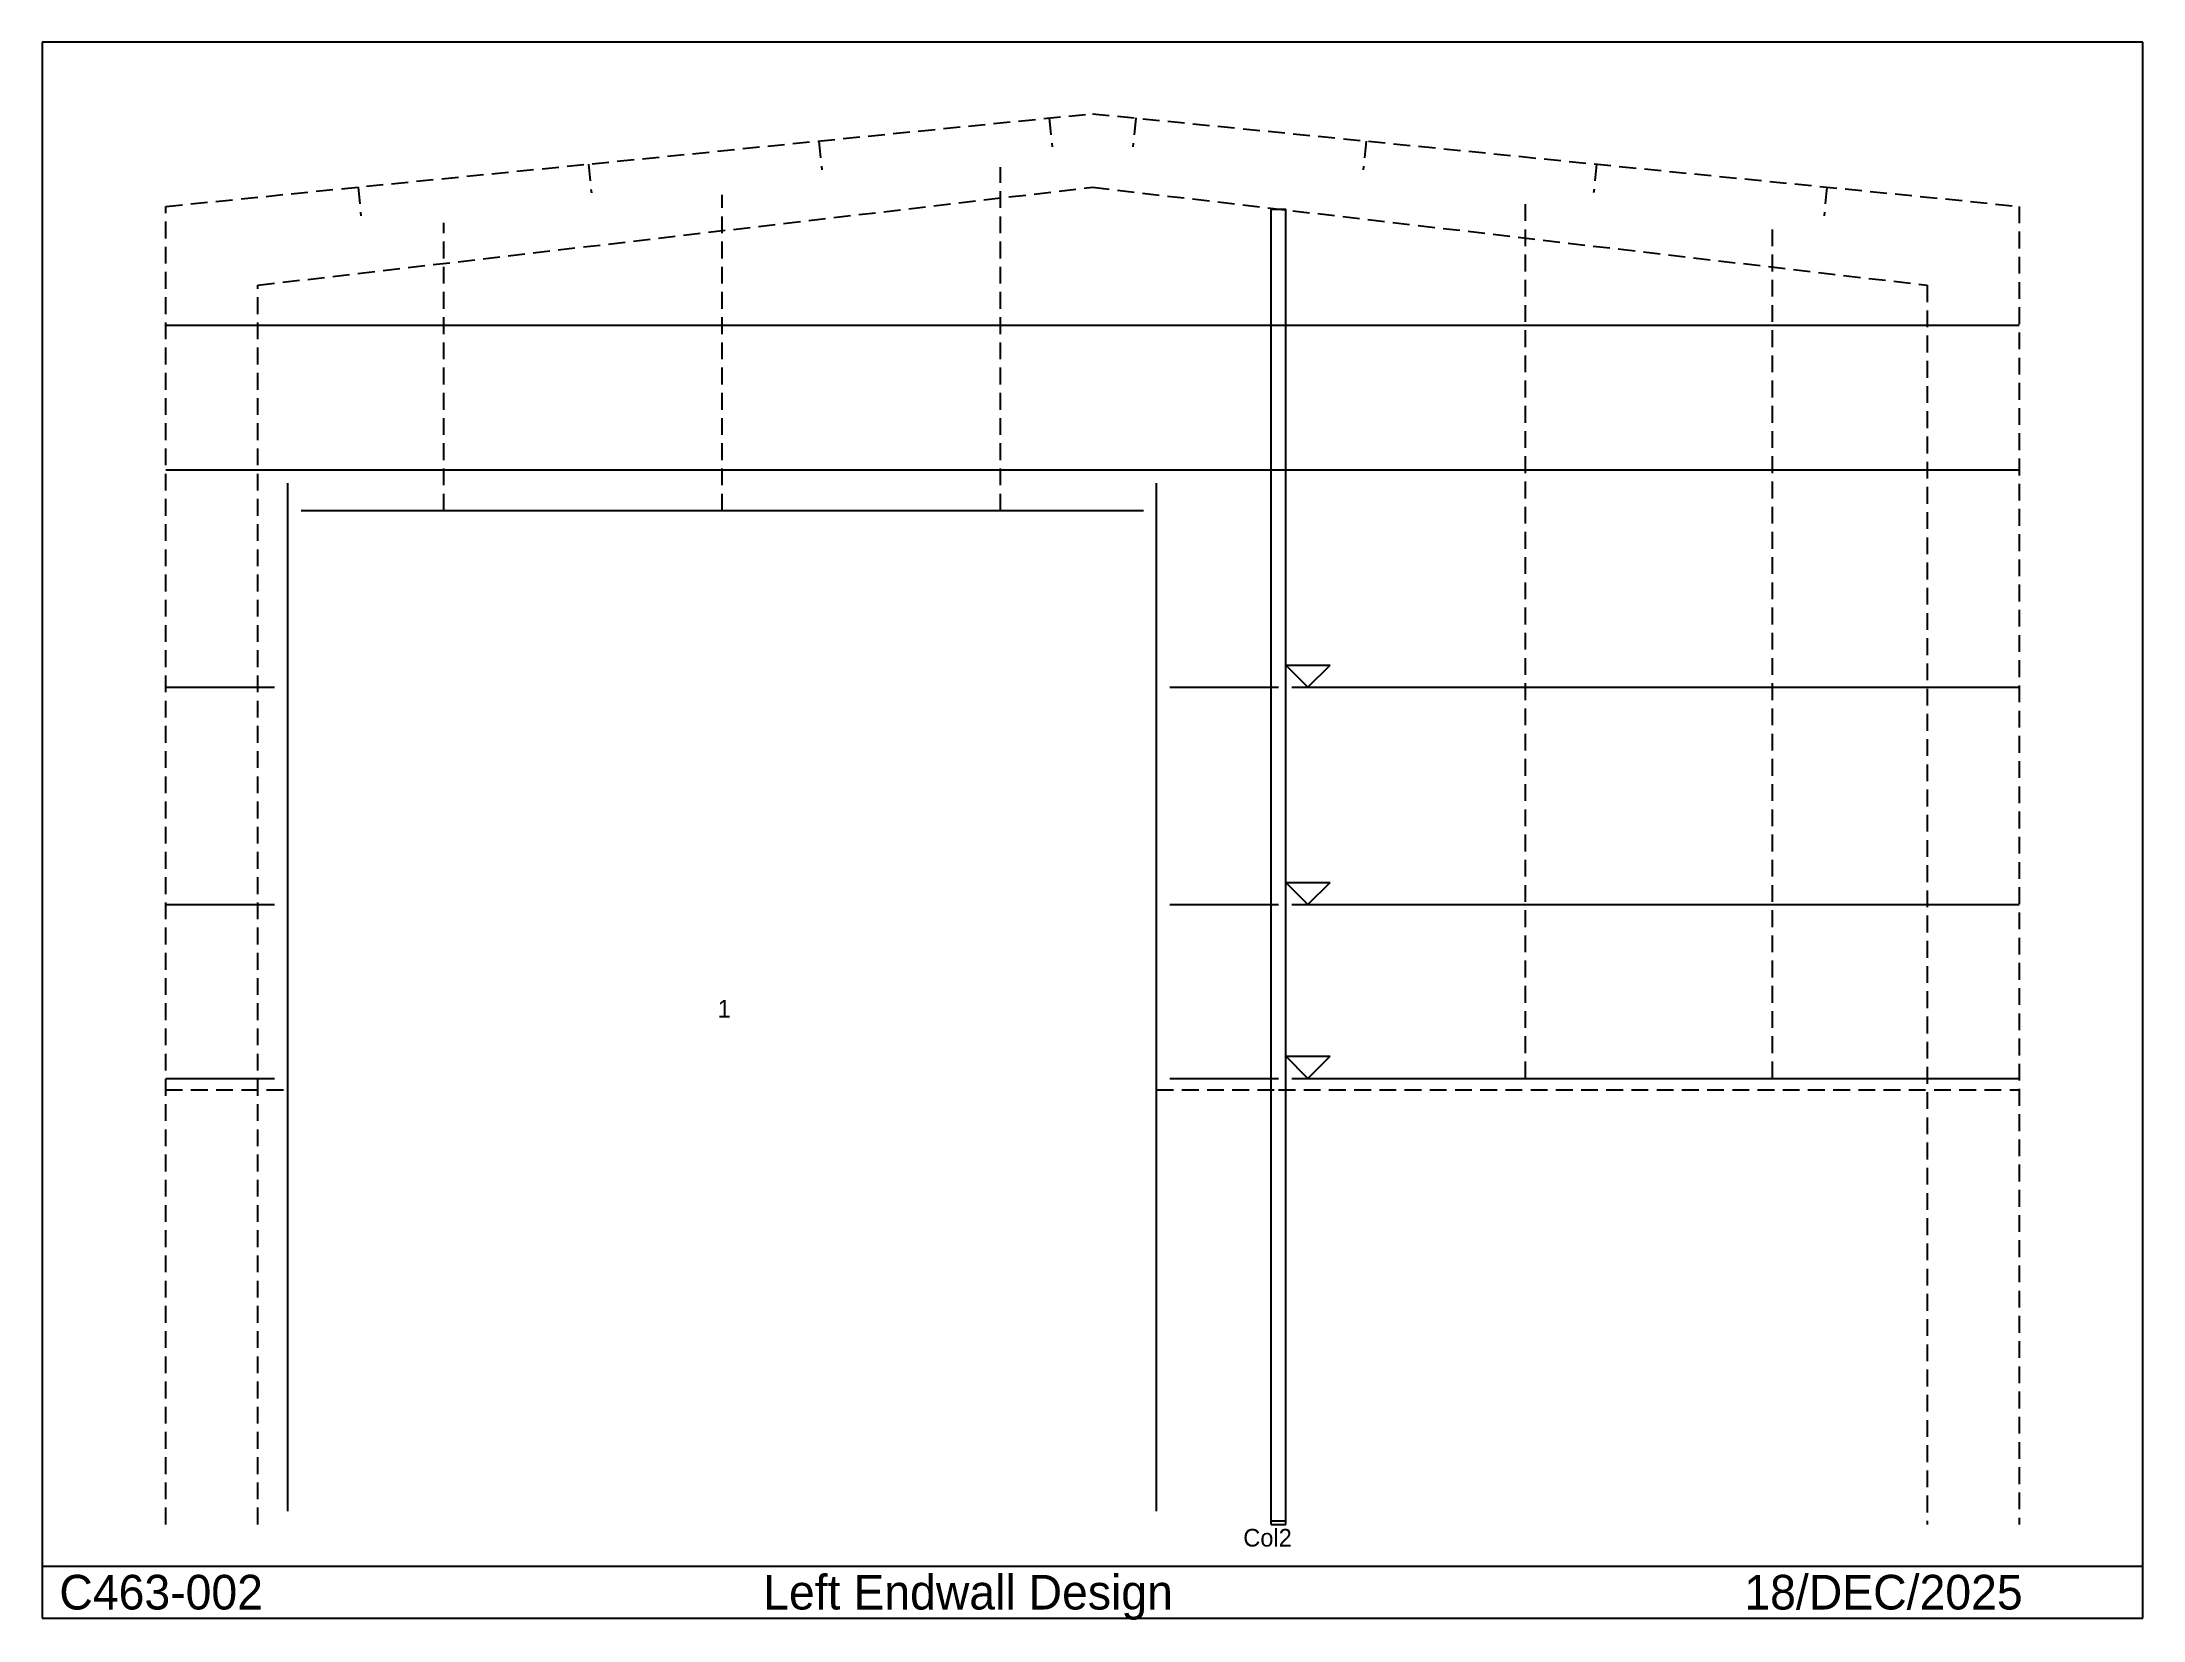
# Model space of a CAD drawing. Extents: x -854 to 13654, y -659 to 10235.
import ezdxf

# ---------------------------------------------------------------- set-up
doc = ezdxf.new("R2010")
doc.units = 0
doc.linetypes.add('CONTIN', pattern=[0])
doc.linetypes.add('DASHED', pattern=[174.1, 116.07, -58.03])
doc.layers.get('0').update_dxf_attribs({"linetype": 'CONTIN'})
for name, color, linetype in [('1', 7, 'CONTIN'), ('16', 7, 'CONTIN'), ('2', 7, 'CONTIN'), ('21', 7, 'CONTIN'), ('3', 7, 'CONTIN'), ('5', 5, 'DASHED'), ('6', 5, 'DASHED'), ('8', 5, 'DASHED'), ('9', 7, 'CONTIN')]:
    doc.layers.add(name, color=color, linetype=linetype)

msp = doc.modelspace()

# ---------------------------------------------------------------- linework, layer by layer
for p, q in [((13654.427, 10234.62), (-854.427, 10234.62)), ((-854.427, 10234.62), (-854.427, -647.02)), ((13654.427, -647.02), (13654.427, 10234.62)), ((-854.427, -287.926), (13654.427, -287.926)), ((-854.427, -647.02), (13654.427, -647.02))]:
    msp.add_line(p, q)
at = {"layer": '1'}
for p, q in [((7634.2, 0), (7634.2, 9081.595)), ((7634.2, 9081.595), (7735.8, 9081.595)), ((7735.8, 0), (7735.8, 9081.595)), ((7634.2, 0), (7735.8, 0))]:
    msp.add_line(p, q, dxfattribs=at)
at = {"layer": '2'}
for p, q in [((0.003, 8280), (7685, 8280)), ((7685, 8280), (12800, 8280)), ((0.002, 7280), (7685, 7280)), ((7685, 7280), (12800, 7280)), ((843, 91.44), (843, 7188.561)), ((6843, 91.44), (6843, 7188.561)), ((934.44, 7000), (6751.56, 7000)), ((0.002, 5780), (751.56, 5780)), ((6934.439, 5780), (7685, 5780)), ((7776.439, 5780), (12800, 5780)), ((0.001, 4280), (751.56, 4280)), ((6934.439, 4280), (7685, 4280)), ((7776.439, 4280), (12800, 4280)), ((0.001, 3080), (751.56, 3080)), ((6934.439, 3080), (7685, 3080)), ((7776.439, 3080), (12800, 3080))]:
    msp.add_line(p, q, dxfattribs=at)
at = {"layer": '3'}
for p, q in [((7888.2, 5780), (7735.8, 5932.4)), ((7735.8, 5932.4), (8040.6, 5932.4)), ((7888.2, 5780), (8040.6, 5932.4)), ((7888.2, 4280), (7735.8, 4432.4)), ((7735.8, 4432.4), (8040.6, 4432.4)), ((7888.2, 4280), (8040.6, 4432.4)), ((7888.2, 3080), (7735.8, 3232.4)), ((7735.8, 3232.4), (8040.6, 3232.4)), ((7888.2, 3080), (8040.6, 3232.4))]:
    msp.add_line(p, q, dxfattribs=at)
at = {"layer": '5'}
for p, q in [((6101.469, 9710.147), (6121.369, 9511.14)), ((6698.511, 9710.148), (6678.611, 9511.142)), ((4510.404, 9551.04), (4530.305, 9352.033)), ((8289.575, 9551.042), (8269.675, 9352.034)), ((2919.339, 9391.934), (2939.24, 9192.927)), ((9880.64, 9391.936), (9860.738, 9192.928)), ((1328.275, 9232.827), (1348.176, 9033.819)), ((11471.704, 9232.83), (11451.803, 9033.822))]:
    msp.add_line(p, q, dxfattribs=at)
at = {"layer": '6'}
for p, q in [((5763.75, 7000), (5763.75, 9371.574)), ((3842.5, 7000), (3842.5, 9179.45)), ((9390, 3080), (9390, 9136.2)), ((1921.25, 7000), (1921.25, 8987.325)), ((11094.999, 3080), (11094.999, 8965.7))]:
    msp.add_line(p, q, dxfattribs=at)
at = {"layer": '8'}
for p, q in [((0, 9100), (6400, 9740)), ((6400, 9740), (12800, 9100)), ((636, 8555.6), (6400, 9232.5)), ((6400, 9232.5), (6400, 9232.5)), ((6400, 9232.5), (12164, 8555.6)), ((0, 0), (0, 9100)), ((12800, 9100), (12800, 0)), ((636, 0), (636, 8555.6)), ((636, 8555.6), (636, 8555.6)), ((12164, 8555.6), (12164, 8555.6)), ((12164, 8555.6), (12164, 0)), ((0, 3000), (843, 3000)), ((6843, 3000), (7685, 3000)), ((7685, 3000), (12800, 3000))]:
    msp.add_line(p, q, dxfattribs=at)
at = {"layer": '9'}
for p, q in [((7634.2, 25.4), (7735.8, 25.4)), ((7634.2, 0), (7634.2, 25.4)), ((7634.2, 0), (7735.8, 0)), ((7735.8, 0), (7735.8, 25.4))]:
    msp.add_line(p, q, dxfattribs=at)

# ---------------------------------------------------------------- texts
for s, p in [('C463-002', (-734.729, -587.171)), ('Left Endwall Design', (4125.737, -587.171)), ('18/DEC/2025', (10901.371, -587.171))]:
    msp.add_text(s, height=239.396).set_placement(p)
at = {"layer": '16'}
msp.add_text('Col2', height=121.92, dxfattribs=at).set_placement((7441.16, -152.4))
at = {"layer": '21'}
msp.add_text('  1', height=121.92, dxfattribs=at).set_placement((3721.08, 3500))

doc.saveas('drawing.dxf')
